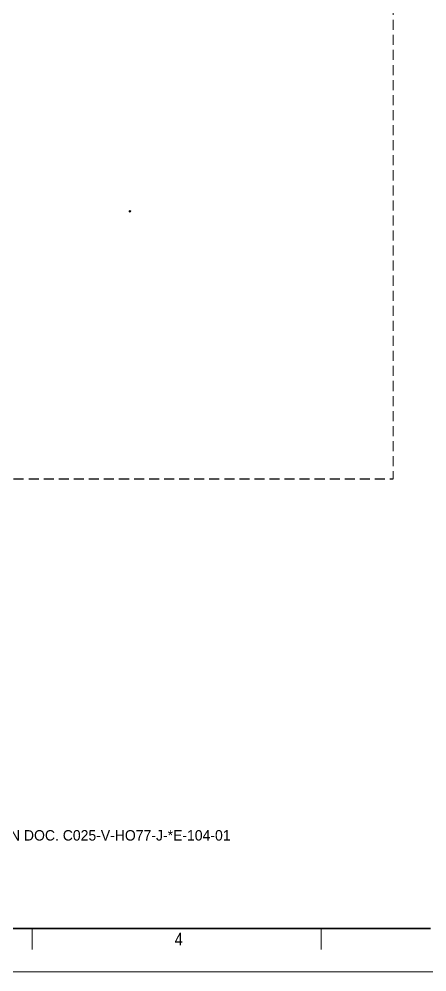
# Model space of a CAD drawing. Header units: millimetres. Extents: x 0 to 841, y 0 to 594.
# Drawn here: x 550.5 to 648.1, y 0 to 228 of the extents above; entities that cross this region are included whole.
import ezdxf
from ezdxf.enums import TextEntityAlignment as Align

# ---------------------------------------------------------------- set-up
doc = ezdxf.new("R2010")
doc.units = ezdxf.units.MM
doc.header["$LTSCALE"] = 0.8
doc.header["$PDMODE"] = 32
doc.header["$PDSIZE"] = 0.4
doc.linetypes.add('MEDIUM_DASHED', pattern=[4.5, 3, -1.5])
for name, color, linetype, lineweight in [('1', 7, 'Continuous', 13), ('12', 7, 'Continuous', 13), ('46', 7, 'MEDIUM_DASHED', 13), ('49', 7, 'Continuous', 13), ('9', 7, 'Continuous', 13)]:
    doc.layers.add(name, color=color, linetype=linetype, lineweight=lineweight)

msp = doc.modelspace()

# ---------------------------------------------------------------- linework, layer by layer
at = {"layer": '1', "linetype": 'MEDIUM_DASHED', "lineweight": 25}
msp.add_line((416, 118), (640, 118), dxfattribs=at)
at = {"layer": '1', "lineweight": 35}
msp.add_line((648.9504, 10.3819), (10.3331, 10.3819), dxfattribs=at)
at = {"layer": '1'}
for p, q in [((553.6134, 10.3819), (553.6134, 5.348)), ((622.7764, 10.3724), (622.7764, 5.348))]:
    msp.add_line(p, q, dxfattribs=at)
at = {"layer": '12'}
msp.add_lwpolyline([(0, 594), (841, 594), (841, 0), (0, 0)], close=True, dxfattribs=at)
at = {"layer": '46'}
msp.add_line((640, 289), (640, 118), dxfattribs=at)
at = {"layer": '49'}
msp.add_point((577, 182), dxfattribs=at)
at = {"layer": '9'}
msp.add_lwpolyline([(0, 0), (841, 0), (841, 594), (0, 594)], close=True, dxfattribs=at)

# ---------------------------------------------------------------- texts
at = {"layer": '1', "width": 0.85}
msp.add_text('4', height=3.02, dxfattribs=at).set_placement((588.7012, 6.3543), align=Align.CENTER)
at = {"layer": '12'}
msp.add_text('BOTH SEQUENCES ARE DOCUMENTED IN DOC. C025-V-HO77-J-*E-104-01', height=2.5, dxfattribs=at).set_placement((541.8291, 31.4323), align=Align.CENTER)

doc.saveas('drawing.dxf')
